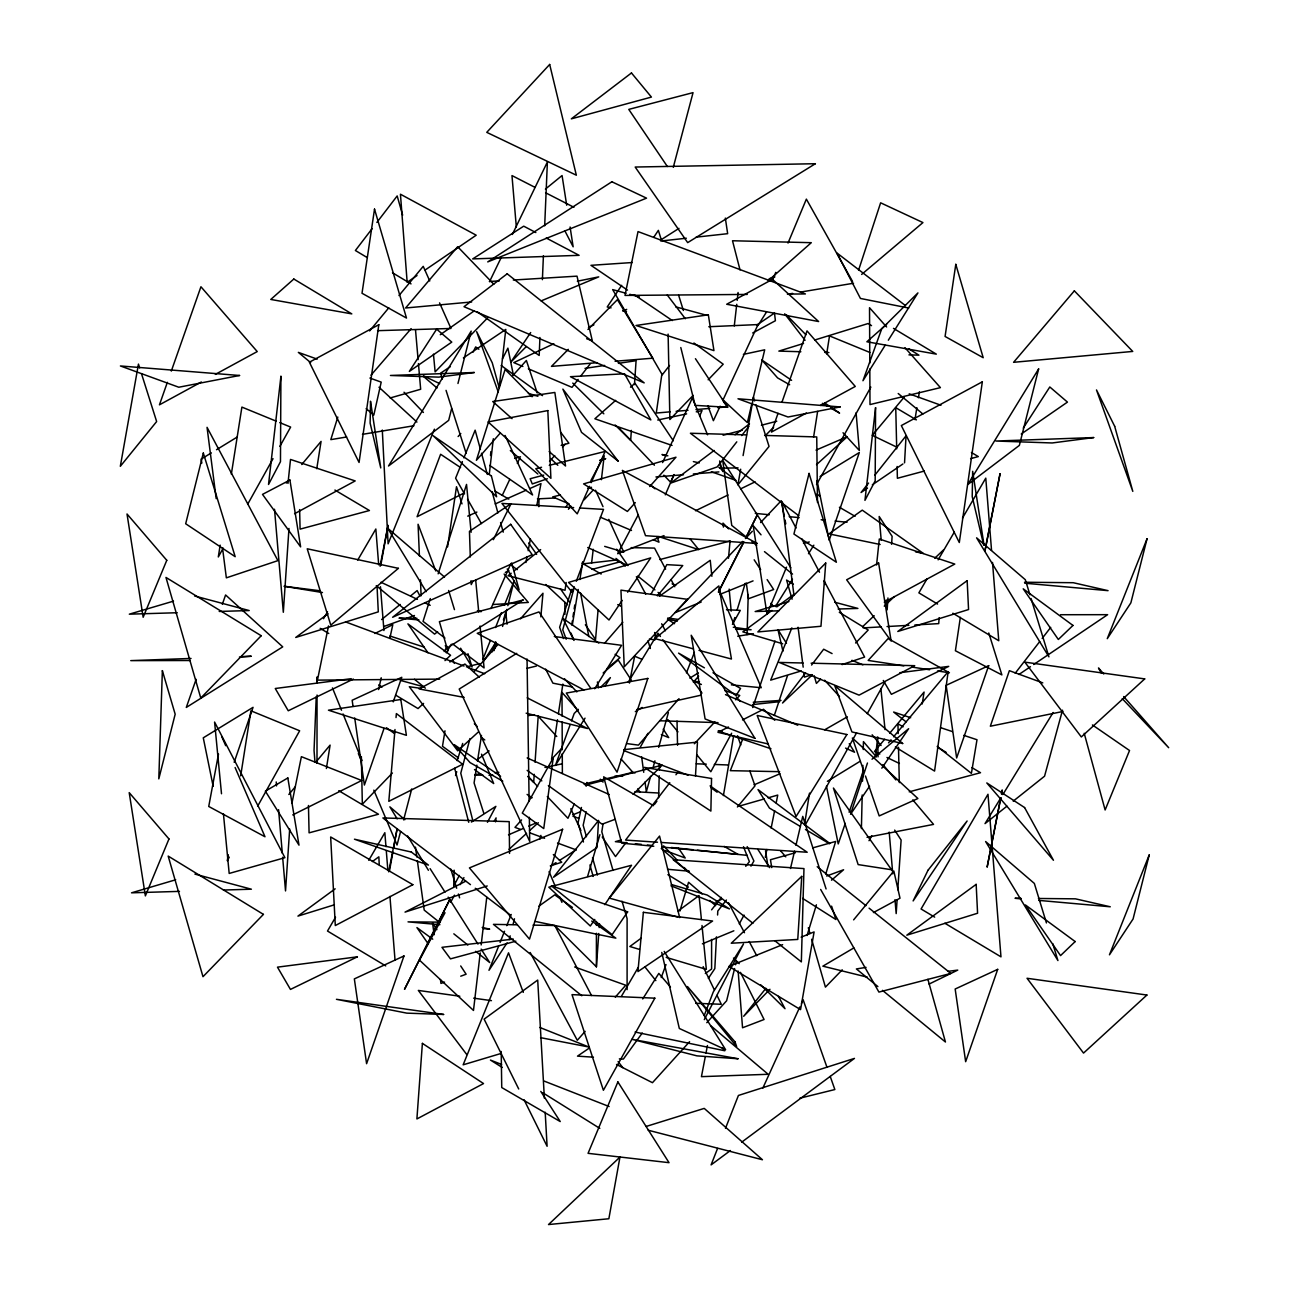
<?xml version="1.0" encoding="UTF-8"?>
<svg xmlns="http://www.w3.org/2000/svg" width="1289" height="1289" viewBox="0 0 1289 1289"><rect width="100%" height="100%" fill="white"/><g stroke="black" fill="none" stroke-linecap="round" stroke-linejoin="round"><path stroke-width="1.5" d="M316.997 763.346L317.046 695.045M317.046 682.993L317.046 676.967L316.804 682.928M861.406 828.569L862.196 794.975M862.518 781.15L862.889 765.344M863.259 749.537L863.437 741.626L876.423 756.949M454.147 870.188L453.728 886.042L459.351 875.424M538.818 506.69L539.028 498.875M658.598 797.617L659.227 775.769M659.388 769.807L659.565 763.845M747.072 634.591L748.232 594.551M316.24 696.833L314.049 750.488L314.983 762.17M539.946 337.525L539.189 355.474L477.172 311.745M542.395 279.681L543.41 255.738M544.683 225.817L547.39 161.979L512.345 234.469M716.458 936.861L714.831 968.635L708.338 978.351M717.586 915.013L717.796 911.049L726.4 900.012M904.54 462.848L906.054 435.795L874.812 475.19M695.48 776.026L697.462 742.126L623.876 749.634M939.117 617.64L938.73 623.618L914.868 624.972M288.978 528.458L283.322 612.275L274.509 509.236M289.687 829.053L285.53 890.925L282.645 857.233M534.242 774.318L533.694 782.342L528.055 776.751M535.064 762.266L538.206 716.088M631.352 430.381L630.675 440.339L615.127 424.983M634.462 384.589L636.089 360.694L618.414 363.353M887.96 597.967L887.154 609.89L886.316 599.965M891.585 544.296L892.117 536.337L879.179 516.486L881.209 540.333M897.112 899.69L896.177 913.595L894.985 899.69M897.789 889.748L901.124 840.041L894.663 830.116M555.156 925.856L596.404 966.814L598.773 933.478M599.192 927.581L599.466 923.665M394.998 729.526L388.811 801.339L462.622 764.264L396.368 713.574L396.029 717.554M490.529 455.516L490.867 451.569M598.096 609.729L595.55 639.473L585.351 624.746M540.832 616.867L542.975 593.246L520.482 618.833M728.478 558.266L730.09 540.687M287.979 483.391L290.508 459.448L355.184 480.926L294.569 513.715M876.568 564.953L879.307 538.995L954.778 564.066L884.27 602.189M875.602 756.643L877.696 736.889L878.051 756.869M734.279 325.972L736.744 304.301M737.195 300.369L738.081 292.49M489.256 474.513L493.333 438.743M499.214 387.071L505.787 329.436L463.396 357.891M480.233 952.877L473.482 1010.447L419.473 960.128L445.011 912.725M481.168 944.934L486.759 897.289M495.604 821.866L496.072 817.887L494.17 821.399M591.587 563.212L593.23 549.291M601.399 479.685L604.187 455.823L590.878 480.571M566.161 582.483L565.049 590.265L508.075 575.748L511.185 573.251M661.966 373.52L656.278 413.044L670.167 411.836M447.573 546.89L456.499 486.71L462.01 503.902M960.353 617.35L955.407 650.752L1001.875 674.904L988.776 632.98M557.493 719.697L551.547 759.253L562.423 747.668M558.395 713.768L562.858 684.088M571.784 624.762L572.38 620.799M572.977 616.851L573.573 612.887M574.169 608.924L574.765 604.976M476.866 765.134L474.078 782.939L483.794 813.214M477.478 761.171L481.49 735.439M495.057 648.351L495.991 642.421M220.161 545.118L218.308 556.961L223.19 548.179M231.343 474.143L241.897 407.098L276.184 421.165M228.25 854.752L227.315 860.665L229.281 857.153M240.672 775.881L250.92 710.803L299.644 730.782L257.623 806.253M603.026 823.977L601.802 831.824L613.032 870.397M813.568 437.245L817.629 411.417M826.7 353.798L829.52 335.913L869.866 352.461M804.513 824.896L809.508 793.106M316.756 468.713L321.074 441.402L301.739 464.539M326.391 768.518L330.097 745.106L315.902 762.089M914.981 419.586L916.866 407.678M918.429 397.753L919.379 391.808M922.215 703.971L924.084 692.064L889.732 733.199M444.995 730.815L442.481 746.283L458.481 757.932M572.316 625.133L578.213 589.444M579.857 579.534L582.805 561.682M723.403 795.571L733.57 736.245M740.676 469.212L737.92 484.793L769.05 446.429L755.853 404.746M743.092 455.581L753.453 397.173L754.645 400.96M380.754 565.549L388.053 525.316L380.062 566.177M389.423 871.171L392.903 852.013M393.596 848.178L397.076 829.02L388.698 871.831M1001.521 793.911L1002.23 789.964L1001.472 793.815M218.502 754.033L208.737 806.463L264.986 836.754L235.114 767.535M525.912 562.536L527.04 556.606M528.168 550.693L530.423 538.85M536.836 505.304L540.977 483.601L529.988 488.483M705.196 1057.189L701.442 1076.653L768.163 1074.285L711.19 1026.076M705.937 1053.306L707.435 1045.524M629.419 683.089L634.655 656.214L642.067 659.356M765.312 857.266L766.858 849.483M771.144 828.102L774.641 810.62M776.187 802.838L777.75 795.071L768.083 797.843M291.959 803.128L301.384 756.675L361.693 780.506L292.748 814.922M328.518 625.955L317.465 680.125L439.742 679.11M378.612 689.567L381.206 677.756M389.81 638.426L392.823 624.649L374.89 633.495M581.452 807.462L578.052 822.881L583.45 842.007M586.124 786.258L586.978 782.407M586.173 811.78L583.16 825.25L586.463 836.722M790.495 868.48L794.572 851.111M795.941 845.326L802.757 816.372L826.072 888.959M751.922 403.441L747.378 422.599L722.436 399.316M752.84 399.606L764.699 349.802L743.399 354.378M734.601 968.555L726.625 1000.763L706.775 1022.693M735.536 964.768L736.47 960.982M451.617 408.71L448.669 420.359L388.521 466.006L471.178 331.128L457.966 383.494M502.581 626.438L506.883 609.407M507.834 605.621L514.053 581.001L504.418 605.202M509.219 939.617L510.17 935.83M513.038 924.471L514.472 918.783M400.589 831.486L397.044 845.02L373.826 790.141M403.618 819.885L411.707 788.965M673.293 167.296L693.047 92.631L628.774 109.388L667.364 166.507M469.986 738.565L460.769 773.223L472.966 821.19M493.526 650.01L495.588 642.309M574.104 587.832L562.761 629.838L566.193 639.215M1062.507 710.175L1044.557 776.204L1013.218 801.162M650.639 776.284L646.337 791.72L645.032 782.02M653.33 766.649L654.941 760.848M658.695 747.346L668.379 712.624M539.817 839.203L540.929 835.385M587.591 876.423L599.917 834.676M679.867 911.097L688.568 882.272L702.118 893.97M733.07 623.232L734.811 617.528M737.131 609.923L745.251 583.305M807.059 935.508L816.404 904.797M825.75 874.087L835.675 841.443L812.65 847.904M455.533 775.559L456.725 771.708M493.977 650.687L496.329 643.002M503.435 619.945L505.804 612.259L507.028 624.214M337.815 417.072L330.806 439.63L346.628 436.987M430.3 598.563L423.05 621.379L444.963 638.087M438.147 573.831L466.537 484.422L471.113 532.293M571.623 589.395L559.635 627.292L563.519 638.554M457.128 760.639L462.687 743.447M492.285 651.815L495.363 642.276M858.555 270.255L880.629 202.808L922.94 222.578L861.632 274.428M867.465 763.007L850.547 814.261L869.543 786.29M774.286 715.524L787.498 675.629M752.712 707.532L775.011 641.02M234.179 762.282L253.047 707.339L203.275 737.824L213.168 786.338M845.262 823.413L838.221 843.924L826.458 786.226M849.113 812.215L863.211 771.176M384.074 728.333L364.384 785.049L354.717 718.005M393.242 701.877L401.781 677.305L352.155 700.265L353.009 706.179M196.121 679.319L186.293 707.435L282.726 646.852L225.591 594.97L222.32 604.332M167.361 382.334L159.449 404.827L201.358 381.995M171.308 371.087L200.939 286.754L257.236 351.575L215.327 374.39M778.04 413.334L771.45 432.089L806.382 413.06M781.988 402.104L807.011 330.886L855.268 386.442L820.352 405.455M570.173 724.611L555.414 765.44L585.029 718.15M571.526 720.889L574.201 713.478L578.374 709.337M661.241 977.545L665.994 964.575M574.185 586.817L572.09 592.36L501.953 503.435L573.653 507.624M576.28 581.291L603.526 509.381L579.631 507.979M704.197 1015.603L713.252 991.998L743.479 943.999L704.293 1019.631M686.457 672.842L694.384 652.411M742.802 738.823L730.299 770.661L779.652 771.676M717.57 1148.451L711.093 1164.885L730.428 1150.529M725.481 1128.342L738.42 1095.457L854.462 1058.398L741.707 1142.151M482.924 659.162L490.336 640.552M495.524 627.534L501.453 612.646M498.617 946.126L488.982 970.311L507.093 942.839M500.1 942.404L504.547 931.238M506.77 925.647L511.217 914.481M434.409 429.173L388.102 543.829L382.301 430.059M791.865 627.856L770.693 680.125L801.291 670.941M462.364 461.575L455.597 478.203L464.539 493.913M463.879 457.885L475.142 430.172L480.443 449.41M786.516 567.16L767.019 614.16L753.179 525.654L761.042 534.822M772.723 279.681L775.785 272.366M788.014 243.073L806.366 199.134L852.561 281.501M665.301 494.831L674.05 474.561M673.857 474.932L670.651 482.295L663.867 475.174M699.621 416.121L702.038 410.595L696.253 411.836M574.298 803.853L567.966 818.306L547.293 796.57M490.996 608.537L510.911 563.486M589.524 486.324L577.23 513.86L535.789 468.697L541.557 467.263M591.168 482.65L605.105 451.456L549.259 465.345M762.814 1088.158L799.824 1006.967M801.468 1003.358L803.111 999.748L826.91 1067.099M662.578 462.59L692.322 398.027L707.58 434.812M720.116 406.18L713.381 420.697L707.919 405.858M722.646 400.75L758.029 324.57L708.805 326.729M502.227 495.443L509.767 479.395M517.308 463.363L519.821 458.014M489.562 281.598L500.954 258.042M472.999 581.001L471.242 584.594L471.097 580.646M493.349 539.672L511.024 503.741L469.454 531.31L470.308 556.961M743.511 542.814L718.489 592.15M746.105 537.561L757.384 514.762L745.606 538.109M718.44 591.973L743.801 541.686M502.468 358.841L507.898 348.143L513.489 375.518M472.982 352.203L475.689 346.918L478.88 349.238M638.313 514.665L617.689 553.69L664.012 535.612M566.129 506.948L567.998 503.435M487.451 822.301L495.878 806.35L471.436 822.06M651.058 594.132L666.832 564.646L682.735 565.549L657.406 595.872M450.683 902.187L454.469 895.162M460.141 884.625L463.927 877.6M731.636 733.215L710.819 771.74L696.914 754.887M739.29 923.875L744.043 915.093M640.327 747.104L647.964 733.312M247.633 504.305L273.042 458.675M279.874 446.381L290.637 427.078L279.794 422.631M732.442 624.392L740.289 610.358L726.48 609.761M816.533 484.616L870.848 387.087M805.158 825.137L856.573 732.829M867.239 713.671L884.689 682.316M750.955 866.16L753.904 860.988L747.185 846.631M868.995 840.702L871.799 835.82M323.507 618.704L327.535 611.808M357.73 560.054L375.84 529.006L378.692 564.84M335.543 917.236L327.503 931.045L385.717 965.912M368.751 860.311L384.847 832.71L385.959 846.647M621.395 996.381L638.281 967.378M926.968 578.954L918.864 592.859L937.57 604.058M938.134 559.829L954.343 532.019M962.464 518.114L985.779 478.138L991.547 550.387M446.252 652.798L451.359 644.21M628.146 682.268L658.034 633.253L660.419 636.492M444.189 651.573L447.315 646.433M1000.747 797.988L985.022 823.623L1006.967 806.157M1002.842 794.572L1053.129 712.511M594.696 688.745L621.556 645.306L554.302 636.524M605.105 686.054L610.39 677.611L600.658 687.263M885.156 345.275L862.953 380.738L881.74 328.776L917.929 292.909L888.33 340.199M775.382 606.571L792.461 579.293M808.493 553.722L813.826 545.199M757.964 325.553L766.504 312.002M642.728 998.943L658.824 973.404L670.457 987.052M1023.257 428.077L1049.81 386.974L1067.453 402.104L1021.242 434.006M483.166 661.756L495.943 642.373M621.669 285.336L607.216 306.975L611.067 307.862M653.91 237.047L658.357 230.377L661.338 239.915M530.681 332.53L510.927 362.016L526.17 346.693M622.168 600.384L609.004 620.009L568.546 582.435L650.703 557.879L627.662 592.215M594.793 919.444L590.33 926.018L548.808 887.17L631.529 865.273L604.799 904.669M881.821 768.196L908.632 728.704L872.041 759.205M642.244 1033.021L623.344 1059.107L619.365 1058.849M626.148 842.329L615.514 856.573L602.237 837.044M654.538 804.336L656.907 801.162M805.544 672.955L782.552 703.037L812.424 674.711M811.587 665.043L823.687 649.221L832.082 653.587M372.102 228.669L355.393 250.501L367.204 257.574M376.871 222.433L397.173 195.944L402.651 215.15M669.797 782.729L625.568 840.074L657.503 842.216M675.952 774.77L678.401 771.579M578.149 379.433L572.01 387.345L528.345 368.799M580.598 376.259L590.41 363.611M669.507 365.48L662.272 374.809L612.662 289.606L626.019 293.264M1015.216 673.212L1039.707 641.6M1042.157 638.442L1050.712 627.372M736.792 441.853L717.2 466.924L670.715 483.085L714.122 450.473M741.691 435.585L749.038 426.192M568.417 509.252L570.882 506.126M711.592 909.825L721.341 897.386M745.735 866.305L749.392 861.632L743.511 846.728M868.56 483.069L861.052 492.527L867.497 488.128M765.924 988.292L743.672 1016.264L769.952 989.275M853.624 919.863L893.841 871.058L899.996 898.207L873.41 912.564M369.621 330.919L388.762 307.862M398.978 295.552L423.227 266.34L429.753 280.97M737.405 806.995L755 785.839L749.827 770.999M286.271 483.069L288.849 479.975M288.833 794.491L295.278 786.773M904.072 397.254L872.266 435.344L897.192 447.331M884.641 739.29L874.458 751.471L879.807 754.049M888.524 742.851L891.07 739.822M893.599 736.792L948.156 671.65L934.573 771.08L895.356 747.024M370.99 375.163L411.143 328.647M604.509 643.356L622.796 622.233M679.013 698.67L638.458 745.123L626.599 743.56M693.401 682.187L698.638 676.193M500.261 433.072L476.398 460.302L505.127 369.444L532.099 396.754M474.175 671.521L497.989 644.419M585.158 1031.361L577.295 1040.287L530.182 952.507M615.272 997.138L625.745 985.231L574.652 966.976M521.578 819.933L514.972 827.377L520.514 829.423M635.284 502.646L627.405 511.443L583.611 483.891L675.984 457.208L649.72 486.533M458.127 436.536L460.801 433.539M513.006 375.373L526.379 360.469L537.207 392.919M689.567 1041.705L652.46 1082.696L616.513 1064.472M549.533 461.236L554.737 455.581M562.536 447.09L565.146 444.27M584.078 499.874L593.359 489.852M694.352 743.785L714.992 721.824M735.632 699.846L739.757 695.464L724.789 690.598M742.69 541.428L675.259 612.597L701.2 602.027M745.445 538.528L752.325 531.261M760.574 522.544L781.215 500.76L784.276 516.164M693.111 395.417L669.877 419.537L668.121 334.125M708.16 379.804L723.21 364.191L693.933 343.019M392.42 773.013L362.338 804.239L361.355 756.562M487.822 317.658L435.118 371.86L433.458 354.169M820.61 679.094L816.404 683.428L814.197 675.758M855.606 643.002L868.206 630.015L839.3 612.307M842.233 969.811L825.427 987.132L811.619 939.262M568.304 349.351L551.466 366.382L597.178 362.692M587.945 329.485L617.415 299.66L652.846 358.197L615.079 361.242M765.247 435.666L773.609 427.255M633.125 794.346L662.192 765.118L608.376 779.168M444.995 660.613L450.57 655.263L407.904 623.86L427.98 652.814M862.631 626.663L874.168 615.707M884.254 606.136L894.357 596.549M934.734 558.25L943.387 550.032M423.565 703.423L418.039 708.563L395.787 695.222M478.3 732.023L457.74 750.843L409.322 686.731L421.181 688.39M816.517 464.636L847.292 436.681L816.034 450.119M508.994 849.338L526.573 833.371M529.505 830.696L538.303 822.704M615.659 400.363L594.857 418.78L672.052 445.43M630.514 387.199L634.978 383.252L673.325 440.806M886.639 324.264L866.885 341.762L936.33 354.137L893.486 328.389M768.276 280.664L811.297 242.686L732.506 240.753L740.015 269.884M831.518 880.194L843.602 869.753L826.652 876.021M603.155 672.971L618.204 660L631.384 680.238M606.845 668.862L619.993 657.664L615.111 654.313M545.408 189.112L562.068 175.53L566.693 205.225M381.625 619.558L400.154 604.444M410.982 595.615L417.153 590.588L419.876 595.905M514.279 570.769L540.655 549.597M437.599 631.723L434.57 634.124L376.275 585.625M735.02 434.78L749.489 423.904M771.902 610.47L742.851 631.868L782.713 643.791M776.751 606.91L792.896 595.019M641.116 938.231L629.854 946.513L639.408 949.381M678.127 910.985L699.041 895.581L701.409 919.524M477.913 759.14L489.095 750.939M328.099 613.741L295.729 637.459L378.289 611.856L377.033 586.092M335.156 888.83L297.936 916.108L334.415 904.797M372.376 861.551L378.853 856.814L379.24 864.742M705.309 973.533L711.592 969.006L711.592 939.423M538.883 906.151L554.721 894.856L572.413 907.392M659.323 596.324L710.239 560.28L711.882 576.296M440.29 334.721L474.4 310.762M589.025 1048.247L577.504 1056.142L593.456 1057.173M417.024 275.54L407.163 282.275L400.444 194.22L476.205 235.21L425.241 269.949M872.331 484.825L902.928 463.959M756.627 325.215L774.496 313.082L775.398 320.735L752.695 332.981M1018.938 674.469L1030.443 666.719M1033.73 664.512L1107.622 614.676L1060.509 614.724M450.344 366.656L440.564 373.214L442.385 378.934M449.877 662.014L464.717 652.347M660.467 240.173L678.981 228.379M550.967 865.837L556.026 862.615M559.41 860.472L576.28 849.725M516.728 653.346L459.206 689.035L529.698 841.33L529.36 817.307M635.316 711.641L642.131 707.452M689.841 678.127L698.364 672.89M211.364 452.874L201.068 459.174L201.857 463.057M216.52 449.716L237.112 437.1M820.062 476.576L859.312 452.536L829.198 540.22L817.049 480.588M827.377 781.327L859.795 761.477M853.834 947.931L822.865 966.17L867.32 977.143M824.686 729.8L847.356 716.829M465.732 881.209L405.036 912.113L487.226 885.962M728.494 727.028L717.989 732.345L768.051 743.946M742.496 719.923L763.523 709.272L774.77 720.277M464.507 492.801L417.088 516.728L440.612 454.276L460.56 467.553M505.336 572.397L508.881 570.624M353.363 679.061L288.253 710.771L275.266 688.503L351.269 678.691M929.079 984.071L957.759 970.101L947.979 971.358M695.528 510.75L728.027 494.992M740.659 488.853L755.096 481.844M553.851 343.728L513.795 362.612L522.883 366.479M588.445 327.406L593.923 324.828M623.054 311.084L626.696 309.376M715.894 901.962L721.341 899.4M467.73 516.132L476.882 512.071M495.202 503.935L526.331 490.11M508.511 834.821L523.221 828.489M528.732 826.12L536.079 822.962M754.097 784.824L779.942 773.754M541.138 300.901L598.724 276.877L577.343 281.211M702.392 943.838L733.844 930.803M719.729 594.471L753.066 580.888M782.616 944.66L728.897 966.396L800.55 1009.641L814.1 931.915L801.146 937.167M572.912 814.777L580.324 811.812M614.837 819.401L602.108 824.187L548.341 785.581M444.56 982.105L440.967 983.426L440.435 979.527M460.737 976.192L466.119 974.226L460.705 965.96M384.138 626.39L414.462 615.498M547.342 478.767L532.276 483.955L530.15 478.735L543.716 475.125M600.078 460.576L605.717 458.626L599.901 460.173M811.973 674.63L804.449 677.144L803.949 673.148M842.055 664.592L864.613 657.068L824.219 581.065M769.146 278.746L774.898 276.893M550.29 865.886L561.762 862.244L553.335 854.559M646.079 1126.473L704.229 1108.395L762.443 1159.746L648.19 1130.227M803.546 343.47L778.846 351.107L800.856 351.736M814.938 339.958L868.141 323.523L871.525 325.634M501.405 1053.355L463.154 1064.811L508.527 952.829L523.286 992.369M173.499 601.141L129.319 614.176L177.27 612.726M788.884 601.576L755.161 611.534L778.862 610.809M175.707 879.775L131.526 892.826L179.477 891.376M390.148 397.979L420.665 389.262L418.442 363.611M621.169 839.993L615.369 841.653L627.356 842.909M739.08 806.157L764.216 798.954M795.394 852.738L770.451 859.731L771.74 867.578M514.633 458.385L520.45 456.757M561.15 445.398L568.9 443.223L560.634 432.186M592.022 569.4L620.847 561.601M515.826 941.196L450.473 958.871L441.95 947.318L513.344 939.101M924.358 471.049L897.386 478.283L897.112 466.505M970.601 458.642L978.303 456.58L971.423 452.503M909.228 791.833L980.51 772.707L971.906 767.616M659.871 559.571L729.365 541.171M723.097 435.247L742.255 430.236M761.412 425.241L776.751 421.245M585.303 785.178L604.525 780.167M560.457 494.976L552.691 496.893L569.19 503.918M587.639 488.241L591.522 487.29M799.744 1098.228L834.853 1089.543L830.229 1076.444M803.498 543.362L809.299 541.96M466.409 666.88L480.056 663.561M583.981 784.099L632.883 772.337L621.072 759.012M526.766 668.379L536.353 666.075M636.814 709.514L701.216 695.142M657.712 420.021L686.618 413.882M544.973 767.454L562.246 763.797M1063.006 711.464L990.339 726.223L1009.368 670.683L1042.785 682.88M867.046 837.318L933.542 824.396L912.773 799.873M788.675 294.053L792.606 293.393M800.469 292.087L853.544 283.242M362.467 434.345L413.914 425.741M737.711 636.202L753.372 633.705M866.047 967.394L856.395 968.941L877.89 986.584M585.013 368.38L604.654 365.432M528.651 715.54L534.468 714.67M899.819 672.713L948.736 666.381L891.392 694.32L883.287 680.447M583.305 563.825L616.641 559.99M660.758 241.027L686.328 238.223M696.173 237.144L727.657 233.68L725.336 218.083M752.55 704.6L779.684 701.651M471.677 301.964L405.6 307.99L457.676 246.731L493.816 284.241M474.98 774.512L480.942 773.98M494.847 772.707L498.827 772.337M676.129 411.304L688.036 410.273M695.963 409.58L709.868 408.371M717.796 407.678L727.721 406.808L723.87 402.281M655.956 476.946L683.492 474.739M693.337 473.965L718.908 471.919M189.999 660.516L130.753 660.629L191.03 658.437M239.432 657.068L251.307 656.246L241.252 656.617M632.174 262.537L590.958 265.325L627.501 290.122M753.275 702.247L781.037 700.394M489.433 281.485L499.375 280.889M513.312 280.035L577.005 276.152L592.312 340.779L586.656 338.749M492.64 604.525L528.313 602.43L504.112 574.04M863.179 627.904L881.08 626.889M887.041 626.551L908.906 625.31M537.4 498.891L555.237 497.989M377.564 330.677L450.973 328.469L439.549 302.883M219.227 611.453L249.196 610.551L194.591 595.969M838.14 609.02L857.894 608.424L834.66 602.205M223.432 890.038L251.387 889.201L194.913 874.103M720.18 468.213L738.081 467.875M747.266 294.424L625.004 295.423L638.023 231.585L805.399 293.94L787.37 294.085M475.013 775.108L483.004 775.172M488.982 775.221L492.978 775.253M614.74 776.22L622.732 776.284M1024.513 582.241L1073.254 582.709L1108.057 590.652L1024.723 583.208M416.943 618.317L399.01 618.156L418.925 619.928M1020.872 898.32L1015.023 898.272L1020.985 898.804M1038.418 898.481L1075.461 898.836L1110.264 906.779L1038.837 900.399M439.903 922.151L408.033 921.861L439.887 924.696M631.175 547.648L654.554 548.099L665.607 569.174M517.211 924.809L493.445 924.358L581.806 995.753M533.05 925.115L554.818 925.534L591.522 995.543M803.16 663.013L779.249 662.433L859.086 695.142L914.707 665.688L811.119 663.207M824.879 352.445L828.875 352.558M908.938 354.878L918.944 355.168L908.793 348.836M746.557 434.892L690.421 433.249L798.697 515.713M764.603 435.424L816.743 436.939L817.484 502.468M660.177 720.777L718.021 722.646M735.632 629.193L751.133 629.757L733.28 627.244M696.237 763.797L706.291 764.168M714.332 764.458L728.398 764.989M695.738 1003.293L721.308 1004.276L716.99 995.334M634.881 791.736L658.824 793.025M722.114 731.25L718.102 731.024L770.967 748.764M661.499 842.474L807.204 852.255L710.078 785.919M667.573 869.285L689.373 871.219M483.697 928.612L489.675 929.143L482.215 927.452M693.53 681.237L699.508 681.817M731.379 684.862L761.267 687.73L718.924 589.218M755.29 513.393L769.259 514.746M789.206 516.663L799.18 517.63M821.125 519.741L825.105 520.112M835.079 521.078L847.05 522.238M653.781 846.245L621.701 843.151L603.655 776.832L653.587 805.657M661.805 847.018L737.985 854.349L724.209 846.406M635.364 843.731L641.358 844.359M647.352 844.988L651.348 845.407M671.343 847.485L693.337 849.773M697.333 850.192L747.314 855.38M649.302 639.151L655.199 639.779M319.575 590.7L284.047 586.253L322.459 592.553M459.835 996.236L418.345 990.435L466.763 1054.547M473.659 998.169L491.447 1000.651M667.799 617.979L677.724 619.381M903.831 665.849L868.158 660.435L888.121 638.571L949.413 672.777L937.522 670.973M911.758 667.058L929.595 669.764M464.169 697.413L419.183 688.938L464.926 664.028L479.347 677.224M540.59 1037.661L588.992 1047.039L539.801 1027.462M667.428 619.219L677.208 621.137M908.648 308.039L860.44 298.452L836.932 252.982L905.458 305.59M572.187 686.989L552.9 683.154L545.682 669.152M880.129 544.49L829.004 533.888L862.26 510.154L923.391 553.448L915.528 551.821M535.241 921.442L615.852 938.15L591.732 921.055M635.09 1032.038L724.772 1050.761L722.194 1047.715M667.879 455.823L661.982 454.501L665.785 455.823M693.369 461.591L699.266 462.912M631.191 772.063L635.074 772.949M622.635 310.552L626.486 311.439M526.154 713.188L587.494 728.527L527.201 697.848M693.24 648.834L655.038 638.651L718.843 585.931L731.459 659.033L698.976 650.365M629.838 294.311L639.392 296.905M675.662 306.83L706.195 315.177M400.492 680.415L423.791 686.828M677.756 917.091L609.326 898.111L659.549 836.078L679.657 917.623M477.381 610.632L481.119 611.727M671.392 884.512L707.21 895.065L729.477 908.906L670.957 885.833M666.187 957.373L706.34 969.376L702.006 925.502M528.409 393.387L537.884 396.255M604.67 546.375L623.795 552.127L608.827 519.37M389.89 636.009L424.129 647.11M658.647 536.562L698.735 549.613L690.05 538.85M910.679 717.715L893.631 712.044L906.07 721.856M941.002 727.786L952.362 731.572M963.737 735.342L976.998 739.741L971.407 773.352L937.184 746.379M711.302 471.758L735.955 480.394L718.875 467.343M672.101 583.82L675.855 585.158M909.196 393.838L940.97 405.245M317.191 359.132L298.355 352.38L310.681 362.612M369.911 378.064L381.206 382.124L373.826 415.042L366.124 408.645M529.763 832.823L544.57 838.269M557.525 843.038L576.022 849.838M345.533 621.894L464.024 666.026M467.778 667.428L484.712 673.728M572.928 816.211L578.552 818.306M664.641 850.337L685.216 858.007L678.449 848.13M623.731 750.536L688.004 775.188M501.566 1064.424L490.448 1060.074L502.227 1067.437M544.216 1081.117L609.117 1106.526M661.354 734.617L668.717 737.598L663.223 729.155M851.9 660.322L862.905 664.834M693.981 681.317L701.393 684.459M725.498 694.642L797.794 725.24M600.336 517.195L631.497 530.456M653.475 539.833L658.969 542.17L657.019 536.514M527.153 757.932L609.262 794.523M587.72 547.551L627.92 565.549L616.658 549.178M845.552 748.103L854.559 752.228L849.242 743.721M380.98 582.257L417.427 599.353M424.726 602.769L430.188 605.331M886.929 757.465L899.384 763.459M423.565 375.856L439.694 383.639M617.769 604.622L621.314 606.378M534.999 187.356L511.975 175.578L516.325 226.945M545.618 192.786L573.943 207.287M535.837 232.552L523.721 226.171L472.692 258.912L579.099 255.335L546.214 238.014M583.901 689.969L477.252 633.318L538.963 611.921L590.716 688.278M581.951 563.148L601.157 574.024M789.641 384.75L777.589 377.903L761.799 359.969L791.591 380.319M822.366 403.328L827.538 406.261M830.986 408.21L839.59 413.092L824.686 402.925M502.774 781.182L470.05 762.605L454.276 744.671L500.615 776.316M528.619 795.845L532.051 797.794L527.088 794.411M704.406 667.831L678.578 653.12L736.051 695.609L740.563 688.439L713.01 672.745M816.759 494.203L820.239 496.201M839.397 507.254L855.074 516.309M495.057 491.141L508.801 499.117M916.382 419.876L895.742 407.646L896.709 448.846M903.106 726.835L897.95 723.774L898.175 733.586M937.506 747.217L946.11 752.325M334.914 490.062L369.427 510.525L300.079 529.135L299.628 509.59M338.749 790.705L378.45 814.229L309.086 832.839L308.458 805.496M800.308 826.426L769.452 808.074L758.013 789.593L829.713 843.393M805.464 829.488L829.471 843.747M392.484 272.769L411.046 283.902M952.861 613.226L998.766 640.714L992.514 562.439M934.67 917.124L921.071 908.987L987.986 794.266L1000.973 956.841L944.869 923.246M320.188 628.355L328.759 633.479M378.676 684.942L382.092 687.005M667.911 874.667L688.423 887.186M793.38 584.207L786.58 580.034L792.091 599.192M542.605 1092.653L599.804 1128.391M667.879 619.445L674.566 623.683M802.596 898.369L835.9 919.524L831.598 906.151M634.14 294.633L672.326 320.558M1092.411 724.95L1129.535 750.52L1105.124 809.975L1084.21 733.296M489.675 465.41L532.583 494.96L505.079 435.456M598.805 643.098L562.922 618.43L573.476 639.553M481.522 737.614L484.793 739.95M527.153 770.371L541.815 780.892M386.394 727.721L394.531 733.602M501.163 365.48L542.572 395.626M474.497 769.581L493.703 783.551L481.506 754.178M510.815 564.969L517.227 569.674M432.733 939.198L416.927 927.581L428.077 943.661M710.771 787.515L717.119 792.203M452.777 644.049L484.068 667.911L480.072 626.019M470.453 884.641L382.881 817.951L509.203 821.641L509.558 853.415M475.238 888.282L510.267 914.964M752.905 923.262L673.229 859.731L803.965 868.593L801.339 961.884L774.786 940.696M747.33 537.884L731.749 525.413L722.726 460.463L790.834 567.772M752.003 541.638L756.691 545.376M764.474 551.628L792.542 574.088M817.21 866.707L865.934 905.635M869.076 908.149L950.831 973.437L878.921 992.079L820.658 889.442M439.807 922.586L424.21 910.115L417.378 860.907M453.825 933.832L467.859 945.063M475.657 951.298L489.691 962.529L481.168 949.123M615.965 558.411L625.31 565.968M637.781 576.038L654.909 589.895M658.034 592.408L661.144 594.922M882.498 990.355L945.449 1042.011L927.903 979.318M414.478 679.271L425.37 688.181M898.207 393.516L922.86 413.978M423.308 376.291L437.052 388.005M510.331 450.538L537.819 473.981M444.528 577.069L387.667 528.2L426.208 591.635M404.827 819.707L389.874 806.833L397.157 818.837M661.257 848.533L688.358 871.896L684.217 867.545M709.643 900.463L715.669 905.651M512.055 418.651L492.752 401.54L554.85 392.452L565.533 466.006L549.195 451.537M650.768 484.986L654.941 488.789M378.998 387.232L416.927 422.067M545.779 584.497L567.466 604.702M550.629 458.562L557.831 465.281M733.489 958.065L739.225 963.689M760.687 984.796L785.017 1008.707L778.427 996.333M572.751 383.091L603.832 413.817M474.368 723.709L477.188 726.497M786.467 314.935L805.899 334.753M728.656 528.861L723.032 523.108L723.403 527.104M404.021 392.227L423.42 412.464M619.187 428.206L654.393 465.216M527.991 776.3L537.642 786.435M600.287 779.201L603.026 782.101M663.577 845.826L677.337 860.311M1122.236 698.638L1168.672 747.701L1123.654 696.559M564.518 678.787L576.844 691.903M843.022 432.75L859.344 450.473L856.089 412.802M537.996 716.023L556.767 736.502M824.638 680.205L839.493 696.527M736.277 697.027L740.24 701.458M886.59 326.955L869.527 307.717L869.785 363.063M904.975 347.676L940.422 387.635L869.994 404.569L869.817 368.992M577.746 710.175L561.988 692.419L562.101 716.136M1103.787 674.002L1098.486 667.976L1101.241 672.987M773.352 606.313L770.806 603.349L773.223 606.442M780.538 850.74L785.791 856.847M882.917 764.619L895.887 779.942M872.154 734.811L881.064 745.509M667.847 719.616L677.966 731.878M644.903 966.847L655.843 980.623M784.695 313.807L805.077 340.296M618.092 1061.524L622.78 1067.646M667.283 295.036L685.345 318.737M662.788 639.731L701.989 693.095M528.683 542.959L536.627 554.399M560.409 588.767L569.48 601.85M637.781 788.884L640.037 792.171M695.432 358.696L727.705 407.308L695.158 405.358L680.801 347.547M754.162 559.813L760.655 569.706M767.148 579.615L773.658 589.524L748.506 598.724L746.331 583.144M436.89 929.659L432.556 923.053L434.184 934.734M757.916 849.435L769.694 867.658M540.8 1091.412L560.232 1121.559L501.743 1087.545L501.195 1051.502M430.091 868.641L444.995 892.117M448.185 897.144L477.977 944.096M786.483 643.275L777.96 629.66L782.939 651.187M664.189 951.395L725.594 1049.681L679.319 1028.477L661.756 952.426M460.592 648.206L472.048 667.074L467.939 653.668M407.582 835.981L428.415 870.268M467.52 499.149L481.409 523.576M507.222 568.948L519.129 589.895L511.701 562.955M636.363 576.682L645.725 594.132M661.644 623.779L665.382 630.756M796.038 528.055L781.94 501.55L793.976 595.325M801.677 538.657L819.514 572.235M728.446 902.687L744.478 932.72M749.199 941.566L756.74 955.697M671.118 579.712L674.808 586.737M564.92 230.94L573.154 246.811L570.076 227.009M445.285 645.612L447.992 650.945M452.536 659.823L454.356 663.368M740.45 972.357L764.071 1019.502L742.545 1027.768L738.13 971.036M518.71 1088.979L484.116 1019.148L537.706 980.059L544.377 1098.212M524.043 1099.726L547.1 1146.275L545.183 1112.23M703.166 966.686L714.396 989.952M570.785 808.751L580.888 830.535M595.518 490.239L602.994 506.625M221.756 736.567L225.688 745.67M358.342 753.566L361.452 760.881M549.098 871.606L555.14 886.075M559.652 896.935L561.907 902.348M719.778 464.249L722.839 471.597M571.011 633.076L574.056 640.424M332.449 687.923L341.521 710.239M343.035 713.961L361.935 760.478M435.763 570.93L418.071 524.252L419.424 556.026M498.311 392.162L476.656 331.676L492.253 362.821L499.214 387.844M737.517 735.745L740.756 745.026M864.162 772.208L852.383 738.001L917.897 798.519L879.195 815.937L865.467 776.01M446.042 390.358L466.102 453.229M647.948 640.842L650.365 648.496M139.663 367.913L138.455 364.094L120.328 466.312L156.646 421.551L141.484 373.665M678.626 295.213L683.396 310.472M1029.927 594.777L1025.335 579.728L976.595 537.819L1048.924 656.858L1031.087 598.547M1046.426 922.94L1034.342 883.432L985.618 841.54L1057.931 960.563L1052.759 943.645M448.62 590.475L454.469 609.633M450.828 869.124L456.677 888.266M458.433 894.018L459.609 897.853M622.039 901.269L627.099 918.622L627.099 989.646M808.3 927.774L809.959 933.526M592.505 857.781L597.435 875.005M589.927 864.951L593.166 876.439M481.506 453.261L487.339 474.433M492.108 491.754L497.925 512.925M500.583 522.544L503.226 532.164M719.649 460.979L721.759 468.729M454.663 768.276L468.729 822.301M983.684 545.005L972.212 496.619L972.663 471.323L983.99 544.909M785.033 519.999L785.807 523.85M580.582 593.085L588.815 636.524M597.403 681.945L598.531 687.859M765.569 850.998L768.035 866.74M654.635 632.512L655.489 638.458M415.461 847.131L416.83 856.976M641.632 756.804L643.727 772.32M798.068 627.26L803.176 667.154M216.198 498.634L207.046 427.336L277.908 560.634L226.348 577.843L222.546 548.147M880.87 688.535L885.044 729.655M824.364 580.453L824.751 584.465M475.689 580.163L478.735 612.066M221.499 793.75L214.586 722.049L284.901 857.684L229.184 873.443L223.416 813.681M729.155 589.121L731.185 611.131M889.201 832.114L892.778 873.861M415.525 330.065L418.103 359.663M276.217 781.94L276.555 785.903M278.585 809.685L282.307 853.27M380.448 586.737L383.945 630.53M386.281 850.627L387.876 870.526M389.939 896.419L395.03 960.112M420.44 579.857L421.116 595.76M898.497 747.314L899.319 782.632M677.031 721.115L677.531 745.268M527.056 659.05L529.118 801.275M564.84 602.301L564.92 614.354M562.133 722.066L562.262 749.747M562.278 753.694L562.375 773.464M596.404 921.442L596.404 925.389M596.404 933.284L596.404 966.814M280.921 376.34L280.47 461.688L268.531 484.471L280.921 376.34M875.569 407.662L875.183 480.813L864.951 500.358L875.569 407.662M370.523 401.427L370.136 423.13L380.754 467.923L370.523 401.427M711.544 778.492L710.884 811.103L644.307 767.39L711.544 778.492M162.366 670.651L158.805 778.862L175.175 714.203L162.366 670.651M598.515 820.497L597 847.55L553.529 877.229L598.515 820.497M801.742 876.375L797.762 939.439L731.282 943.226L801.742 876.375M422.389 1043.381L416.895 1118.949L483.536 1083.566L422.389 1043.381M825.717 563.019L820.964 626.277L757.851 631.932L825.717 563.019M643.372 912.322L637.942 971.584L712.591 921.023L643.372 912.322M553.207 757.948L543.749 828.569L522.287 813.069L553.207 757.948M378.821 324.715L359.067 462.461L309.376 362.209L378.821 324.715M982.331 381.818L959.306 542.524L901.333 425.563L982.331 381.818M374.519 209.124L362.016 293.264L406.486 318.061L374.519 209.124M955.794 264.342L945.079 336.461L983.201 357.714L955.794 264.342M619.961 1157.071L608.859 1218.75L548.518 1224.55L619.961 1157.071M1000.038 473.82L984.925 551.031L1000.038 473.82M1000.796 797.875L987.132 867.159L1000.731 797.682M203.324 453.035L185.68 523.753L235.178 556.687L203.324 453.035M809.057 473.417L793.927 534.033L836.368 562.246L809.057 473.417M1038.644 368.912L1019.357 445.398L967.797 484.519L1038.644 368.912M1147.033 538.802L1130.872 602.849L1107.267 638.667L1147.033 538.802M1149.224 854.929L1133.079 918.976L1109.458 954.811L1149.224 854.929M562.616 829.262L529.505 939.149L469.422 867.916L562.616 829.262M647.835 678.433L617.044 772.175L566.306 693.079L647.835 678.433M403.973 955.955L366.592 1063.699L354.346 978.899L403.973 955.955M988.695 665.64L956.647 757.98L946.158 685.313L988.695 665.64M997.702 969.344L965.654 1061.685L955.165 989.017L997.702 969.344M166.78 560.312L143.16 617.254L127.015 513.989L166.78 560.312M168.972 838.962L145.367 895.903L129.206 792.638L168.972 838.962M617.882 1081.922L588.058 1153.333L669.023 1162.678L617.882 1081.922M927.999 870.268L913.128 900.93L967.104 820.996L927.999 870.268M449.861 899.464L404.553 989.243L449.861 899.464M654.844 998.169L603.397 1090.268L572.01 994.641L654.844 998.169M846.889 734.521L796.07 816.533L757.175 715.459L846.889 734.521M436.649 329.146L409.338 371.409L451.778 342.101L436.649 329.146M627.63 911.855L612.13 934.654L551.338 885.817L627.63 911.855M1074.349 290.847L1013.589 362.306L1132.725 351.43L1074.349 290.847M549.678 64.45L486.759 132.348L576.344 175.207L549.678 64.45M687.456 599.337L624.247 666.816L620.944 590.136L687.456 599.337M261.216 635.735L200.778 698.058L165.975 577.44L261.216 635.735M263.423 914.384L202.985 976.708L168.182 856.089L263.423 914.384M1072.964 625.439L1058.333 639.473L1023.208 588.815L1072.964 625.439M1075.171 941.566L1060.541 955.6L1025.399 904.942L1075.171 941.566M1144.713 678.9L1081.326 736.954L1024.852 662.143L1144.713 678.9M1146.92 995.044L1083.533 1053.081L1027.043 978.27L1146.92 995.044M293.828 279.036L270.787 299.451L351.8 313.888L293.828 279.036M398.398 568.336L330.79 625.133L307.217 548.776L398.398 568.336M510.686 524.301L392.629 617.27L532.196 554.673L510.686 524.301M631.465 72.957L571.333 118.846L651.428 97.078L631.465 72.957M507.189 273.8L464.008 306.718L644.194 382.881L507.189 273.8M967.153 580.662L897.789 631.481L968.555 609.536L967.153 580.662M976.16 884.367L906.811 935.186L977.578 913.24L976.16 884.367M611.872 181.765L487.725 261.909L646.53 198.152L611.872 181.765M523.076 599.981L447.025 648.077L439.388 621.669L523.076 599.981M815.373 163.719L687.682 242.622L635.171 167.038L815.373 163.719M287.834 777.96L265.373 791.156L299 845.149L287.834 777.96M772.449 279.326L726.706 304.252L818.628 321.541L772.449 279.326M412.851 884.689L335.301 925.55L330.661 836.964L412.851 884.689M289.912 480.024L262.505 494.396L300.627 546.89L289.912 480.024M878.615 563.003L846.647 579.776L891.118 641.036L878.615 563.003M357.375 956.825L290.46 989.42L277.473 967.153L357.375 956.825M239.545 375.486L178.784 387.232L120.409 365.963L239.545 375.486M840.106 406.937L788.014 417.008L737.985 398.784L840.106 406.937M547.825 410.579L488.08 421.922L550.902 478.316L547.825 410.579M708.338 314.806L635.976 325.489L713.945 350.624L708.338 314.806M400.798 699.508L328.453 710.191L406.406 735.326L400.798 699.508M474.255 372.505L438.695 377.129L390.438 375.47L474.255 372.505M1093.668 437.567L1052.195 442.965L995.898 441.031L1093.668 437.567M624.472 373.778L570.463 376.694L650.848 419.908L624.472 373.778M443.593 1014.459L406.808 1013.138L336.445 999.313L443.593 1014.459M757.223 543.491L645.531 535.676L622.378 470.388L757.223 543.491M737.969 1058.752L696.962 1055.868L632.029 1039.321L737.969 1058.752M891.537 869.737L858.152 864.597L833.419 788.03L891.537 869.737M411.352 852.045L354.459 839.203L428.415 865.096L411.352 852.045M902.687 743.527L851.932 731.943L834.74 685.667L902.687 743.527M754.935 738.339L705.099 718.956L691.21 635.235L754.935 738.339M1024.594 807.558L986.794 782.939L1053.451 860.262L1024.594 807.558M491.399 475.963L433.168 435.73L496.603 496.764L491.399 475.963M618.092 461.059L581.548 432.379L562.874 389.101L618.092 461.059M735.004 1041.866L687.488 986.552L736.663 1046.539L735.004 1041.866M1114.679 426.288L1096.488 389.939L1132.805 491.367L1114.679 426.288"/></g></svg>
